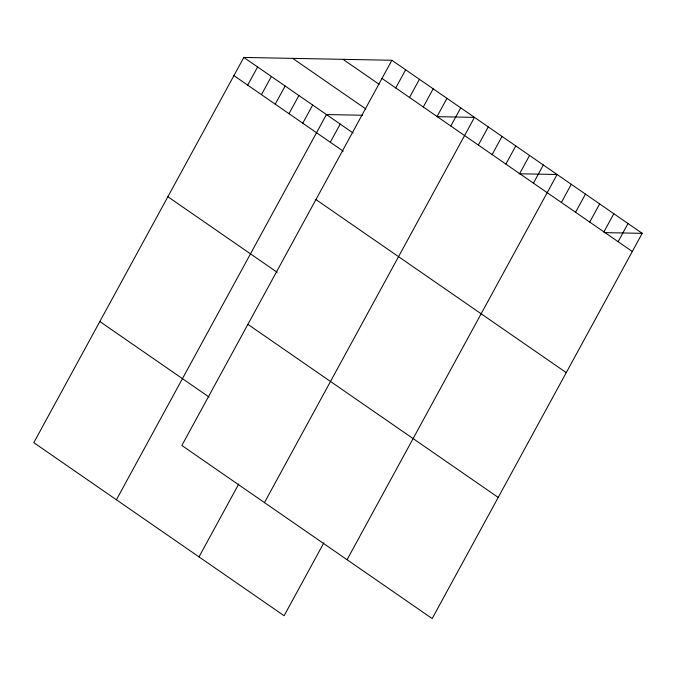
<?xml version="1.0" encoding="UTF-8"?>
<svg xmlns="http://www.w3.org/2000/svg" width="676" height="676" viewBox="0 0 676 676"><rect width="100%" height="100%" fill="white"/><g stroke="black" fill="none" stroke-linecap="round" stroke-linejoin="round"><path stroke-width="1.01" d="M391.886 60.265L181.852 445.484L432.175 618.557L642.2 233.338L391.886 60.265L243.825 57.443L33.8 442.662L284.114 615.735L323.838 542.879M247.695 85.125L257.598 66.966M261.46 94.648L271.363 76.481M275.225 104.163L285.128 86.004M288.998 113.686L298.902 95.519M302.764 123.201L312.667 105.042M116.407 499.775L326.432 114.557L362.589 115.25M330.294 142.239L340.197 124.08M395.747 87.948L405.651 69.78M409.512 97.462L419.416 79.303M423.286 106.985L433.181 88.818M437.051 116.5L446.954 98.341M199.006 556.889L238.729 484.033M450.816 126.023L460.719 107.856M264.46 502.598L474.484 117.379L437.355 116.669M478.355 145.061L488.258 126.894M492.12 154.576L502.023 136.417M505.885 164.099L515.788 145.931M519.658 173.614L529.553 155.455M533.423 183.137L543.327 164.969M347.067 559.711L557.092 174.493L518.982 173.766M561.376 202.462L571.279 184.294M575.555 212.272L585.458 194.105M589.742 222.074L599.646 203.915M603.93 231.885L613.833 213.717M618.109 241.695L628.012 223.528M604.09 232.612L642.2 233.338M381.982 78.424L632.297 251.497M343.028 59.336L379.168 84.323M292.683 58.373L365.826 108.946M243.825 57.443L353.109 133.003M233.921 75.611L343.205 151.162M315.937 199.555L566.251 372.628M167.885 196.741L277.16 272.293M247.898 324.353L498.212 497.426M99.845 321.539L209.121 397.091"/></g></svg>
